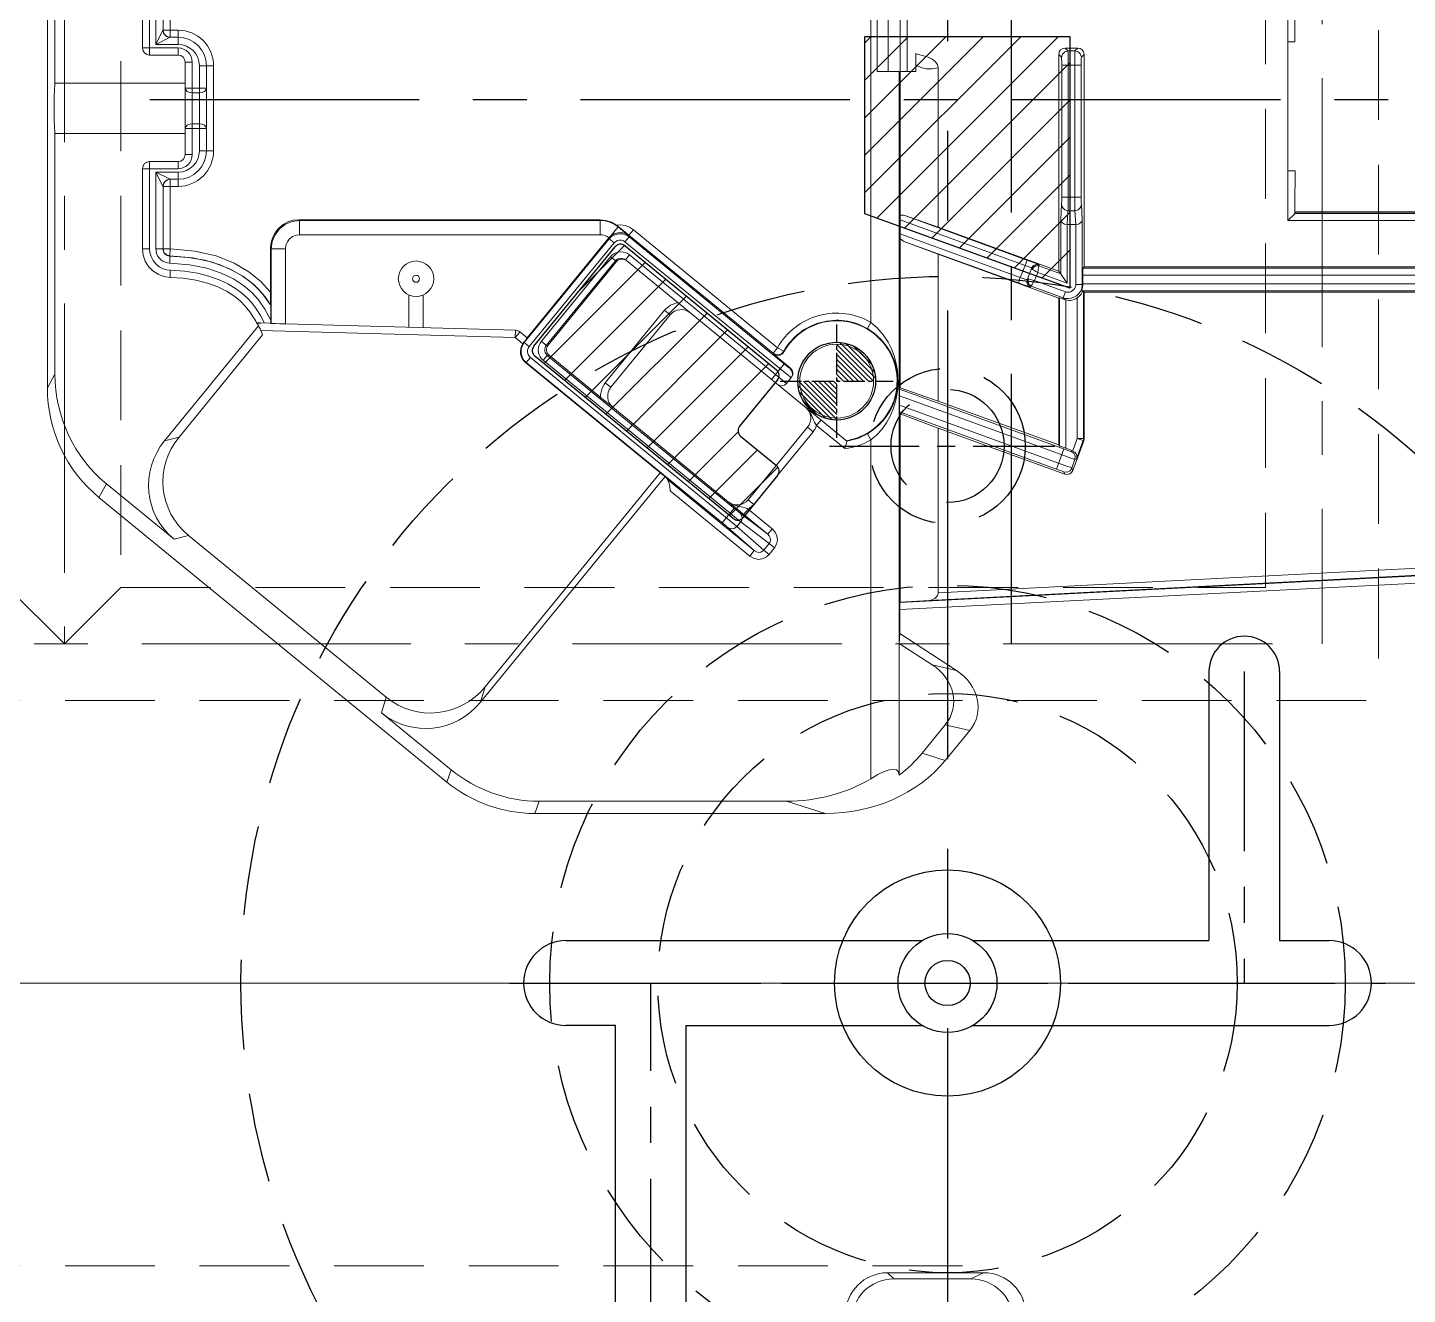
# Model space of a CAD drawing. Header units: inches. Extents: x 164842 to 166038, y -53074 to -52229.
# Drawn here: x 165733.8 to 165831.4, y -52495 to -52405.3 of the extents above; entities that cross this region are included whole.
import ezdxf

# ---------------------------------------------------------------- set-up
doc = ezdxf.new("R2010")
doc.units = ezdxf.units.IN
doc.header["$LTSCALE"] = 2
doc.header["$MEASUREMENT"] = 0
for name, pattern in [('CENTER', [50.8, 31.75, -6.35, 6.35, -6.35]), ('CENTER2', [1.125, 0.75, -0.125, 0.125, -0.125]), ('HIDDEN', [9.525, 6.35, -3.175])]:
    doc.linetypes.add(name, pattern=pattern)
doc.layers.get('0').update_dxf_attribs({"linetype": 'CONTINUOUS'})
for name, color, linetype in [('DEFAULT_1', 7, 'CENTER'), ('PIN', 4, 'CONTINUOUS'), ('Ru', 8, 'CONTINUOUS'), ('y-cut', 7, 'CONTINUOUS')]:
    doc.layers.add(name, color=color, linetype=linetype)
for name, color, linetype, lineweight in [('PRODUCT', 1, 'CONTINUOUS', 15), ('WR', 122, 'HIDDEN', 18), ('截面', 191, 'CONTINUOUS', 15), ('枕位', 75, 'CONTINUOUS', 15)]:
    doc.layers.add(name, color=color, linetype=linetype, lineweight=lineweight)

# ---------------------------------------------------------------- blocks, each defined once
blk = doc.blocks.new('20160823.202007')
at = {"layer": '截面', "linetype": 'Continuous', "ltscale": 0.3}
h = blk.add_hatch(dxfattribs=at)
h.set_pattern_fill('ANSI31', color=256, scale=15, style=0)
h.set_pattern_definition([(45, (-169.9145, -4062.9453), (-1.3258252, 1.3258252), [])])
h.paths.add_polyline_path([(-112.123, 33.135), (-106.532, 26.562, 0.414214), (-105.828, 26.505), (-95.119, 35.612, -0.178037), (-94.795, 35.732), (-88.899, 35.732), (-75.328, 42.237), (-75.328, 52.367), (-87.94, 46.322), (-97.206, 46.322, 0.178037), (-97.53, 46.202), (-112.066, 33.84, 0.414214)])
h.paths.add_polyline_path([(-113.346, -0.133), (-107.596, 6.895, -0.414214), (-106.892, 6.965), (-96.165, -1.812, -0.414214), (-96.095, -2.515), (-98.78, -5.797, 0.414214), (-98.71, -6.501), (-96.171, -8.578, -0.414214), (-96.101, -9.281), (-98.532, -12.253, -0.414214), (-99.236, -12.324), (-113.275, -0.837, -0.414214)])
h.paths.add_polyline_path([(-89.918, 9.239), (-75.418, 3.962), (-75.418, 21.782), (-89.918, 21.782)])
at = {"layer": 'y-cut', "linetype": 'ByBlock'}
for p, q in [((-87.94, 46.322), (-75.328, 52.367)), ((-75.328, 52.367), (-75.328, 42.237)), ((-112.066, 33.84), (-97.53, 46.202)), ((-97.206, 46.322), (-87.94, 46.322)), ((-75.328, 42.237), (-88.899, 35.732)), ((-95.119, 35.612), (-105.828, 26.505)), ((-88.899, 35.732), (-94.795, 35.732)), ((-106.532, 26.562), (-112.123, 33.135)), ((-89.918, 9.239), (-89.918, 21.782)), ((-89.918, 21.782), (-75.418, 21.782)), ((-75.418, 21.782), (-75.418, 3.962)), ((-75.418, 3.962), (-89.918, 9.239)), ((-113.346, -0.133), (-107.596, 6.895)), ((-106.892, 6.965), (-96.165, -1.812)), ((-99.236, -12.324), (-113.275, -0.837)), ((-96.095, -2.515), (-98.78, -5.797)), ((-98.71, -6.501), (-96.171, -8.578)), ((-96.101, -9.281), (-98.532, -12.253))]:
    blk.add_line(p, q, dxfattribs=at)
for centre, start, end in [((-97.206, 45.822), 90, 130.38), ((-94.795, 35.232), 90, 130.38), ((-111.742, 33.459), 130.38, 220.38), ((-106.152, 26.886), 220.38, 310.38), ((-107.209, 6.578), 50.71, 140.71), ((-112.959, -0.45), 140.71, 230.71), ((-96.482, -2.199), 320.71, 50.71), ((-98.393, -6.114), 140.71, 230.71), ((-96.488, -8.965), 320.71, 50.71), ((-98.919, -11.937), 230.71, 320.71)]:
    blk.add_arc(centre, 0.5, start, end, dxfattribs=at)
blk = doc.blocks.new('20160824.085005')
at = {"layer": 'PRODUCT', "linetype": 'ByBlock'}
for p, q in [((-10.666, 12.014), (-10.673, 8.884)), ((-2.416, 12.014), (-10.666, 12.014)), ((-9.685, 11.524), (-10.666, 12.014)), ((-10.176, 11.033), (-10.666, 12.014)), ((-2.402, 12.028), (-2.416, 12.014)), ((-10.178, 11.023), (-10.178, 10.53)), ((-9.675, 11.526), (-2.904, 11.526)), ((-10.186, 10.53), (1.507, 10.53)), ((-10.186, 10.53), (-10.186, 8.884)), ((1.507, 10.53), (1.507, 7.376)), ((-10.186, 8.884), (-10.675, 8.884)), ((-10.675, 8.884), (-10.675, 3.276)), ((1.996, 7.376), (1.507, 7.376)), ((1.996, -3.246), (1.996, 7.376)), ((1.996, 6.693), (2.534, 6.693)), ((2.255, 6.78), (2.099, 6.793)), ((2.4, 6.746), (2.255, 6.78)), ((2.534, 6.693), (2.4, 6.746)), ((2.615, 6.793), (2.615, 3.996)), ((3.078, 6.291), (3.078, 3.997)), ((1.996, 4.133), (1.785, 4.133)), ((1.785, 4.133), (1.785, -3.246)), ((1.996, 4.018), (3.159, 4.018)), ((3.212, 4.009), (3.159, 4.018)), ((3.159, 4.018), (3.159, -3.61)), ((3.212, 4.009), (3.212, -3.61)), ((-10.675, 3.276), (-10.666, -3.755)), ((-10.675, -0.245), (-10.159, -0.245)), ((-10.159, -1.297), (-10.159, -0.245)), ((-10.186, -1.531), (-10.186, -3.146)), ((-10.164, -3.252), (-10.666, -3.755)), ((-10.186, -3.146), (1.641, -3.146)), ((-10.186, -3.146), (-10.17, -3.246)), ((-10.17, -3.246), (1.618, -3.246)), ((-10.164, -3.252), (-10.17, -3.246)), ((1.641, -3.252), (-10.163, -3.252)), ((1.641, -3.146), (1.641, -3.246)), ((1.641, -3.246), (1.996, -3.246)), ((3.159, -3.208), (1.996, -3.208)), ((3.159, -3.252), (1.996, -3.252)), ((3.212, -3.61), (3.159, -3.61))]:
    blk.add_line(p, q, dxfattribs=at)
blk.add_lwpolyline([(3.31, 6.793), (3.194, 6.726), (3.109, 6.542), (3.078, 6.291)], dxfattribs=at)
blk.add_arc((-11.164, -1.297), 1.005, 346.50531, 0, dxfattribs=at)
for centre, major_axis, start_param, end_param in [((-2.904, 12.028), (-0.355, -0.355), 0.78536, 2.356233), ((-9.675, 11.023), (0.355, -0.355), 2.356233, 3.926953)]:
    blk.add_ellipse(centre, major_axis=major_axis, ratio=0.999924, start_param=start_param, end_param=end_param, dxfattribs=at)

msp = doc.modelspace()

# ---------------------------------------------------------------- hatches: boundary and pattern name
at = {"layer": 'PIN', "linetype": 'Continuous'}
h = msp.add_hatch(dxfattribs=at)
h.set_pattern_fill('ANSI31', color=256, scale=2, angle=90, style=0)
h.set_pattern_definition([(135, (165996.30235, -52444.58806), (-0.1767767, -0.1767767), [])])
h.paths.add_polyline_path([(165791.02, -52430.348), (165788.27, -52430.348, 0.414214), (165791.02, -52433.098)])
h.paths.add_polyline_path([(165791.02, -52427.598), (165791.02, -52430.348), (165793.77, -52430.348, 0.414214)])

# ---------------------------------------------------------------- linework, layer by layer
at = {"linetype": 'CENTER', "ltscale": 0.5}
msp.add_line((165798.862, -52272.939), (165798.862, -52672.939), dxfattribs=at)
at = {"color": 8, "linetype": 'CENTER', "ltscale": 0.1}
msp.add_line((165790.516, -52434.939), (165806.453, -52434.939), dxfattribs=at)
at = {"color": 8, "linetype": 'HIDDEN', "ltscale": 0.5}
for centre, radius in [((165798.862, -52472.939), 50), ((165798.862, -52434.939), 5.5), ((165798.862, -52434.939), 4), ((165798.862, -52472.939), 28.15), ((165798.862, -52472.939), 20.5)]:
    msp.add_circle(centre, radius, dxfattribs=at)
msp.add_circle((165798.862, -52472.939), 8)
at = {"linetype": 'Continuous'}
msp.add_circle((165798.862, -52472.939), 1.6, dxfattribs=at)
at = {"layer": 'DEFAULT_1', "color": 2, "linetype": 'CENTER', "ltscale": 0.3}
for p, q in [((165803.362, -52368.875), (165803.362, -52452.004)), ((165852.91, -52410.439), (165740.849, -52410.439))]:
    msp.add_line(p, q, dxfattribs=at)
at = {"layer": 'PIN', "linetype": 'CENTER2'}
for p, q in [((165791.02, -52434.348), (165791.02, -52426.348)), ((165787.02, -52430.348), (165795.02, -52430.348))]:
    msp.add_line(p, q, dxfattribs=at)
at = {"layer": 'PIN', "linetype": 'Continuous'}
msp.add_circle((165791.02, -52430.348), 2.75, dxfattribs=at)
at = {"layer": 'PRODUCT', "linetype": 'ByBlock'}
for p, q in [((165793.894, -52408.429), (165793.894, -52392.349)), ((165794.664, -52408.429), (165794.664, -52392.349)), ((165795.5, -52392.349), (165795.5, -52408.429)), ((165795.998, -52392.349), (165795.998, -52408.429)), ((165742.84, -52399.054), (165742.84, -52406.52)), ((165743.349, -52398.968), (165743.349, -52405.515)), ((165741.897, -52406.771), (165741.897, -52399.371)), ((165742.4, -52407.274), (165742.4, -52399.371)), ((165743.851, -52406.017), (165743.851, -52401.259)), ((165743.343, -52405.515), (165742.84, -52406.52)), ((165743.845, -52406.017), (165742.84, -52406.52)), ((165744.41, -52405.515), (165743.349, -52405.515)), ((165744.41, -52406.017), (165743.851, -52406.017)), ((165744.41, -52406.52), (165744.41, -52405.515)), ((165793.012, -52418.502), (165793.012, -52405.959)), ((165793.012, -52405.959), (165807.512, -52405.959)), ((165807.512, -52423.779), (165807.512, -52405.959)), ((165741.897, -52406.771), (165744.41, -52406.771)), ((165742.84, -52406.52), (165744.41, -52406.52)), ((165744.41, -52407.274), (165744.41, -52406.771)), ((165807.188, -52406.778), (165808.078, -52406.778)), ((165807.188, -52406.778), (165807.384, -52406.974)), ((165807.882, -52406.974), (165807.384, -52406.974)), ((165807.388, -52407.101), (165807.39, -52407.266)), ((165807.882, -52406.974), (165808.078, -52406.778)), ((165742.4, -52407.274), (165744.41, -52407.274)), ((165744.912, -52407.776), (165744.912, -52414.309)), ((165744.912, -52407.776), (165745.415, -52407.776)), ((165745.415, -52414.309), (165745.415, -52407.776)), ((165745.917, -52408.027), (165745.917, -52414.057)), ((165745.917, -52408.027), (165746.922, -52408.027)), ((165746.42, -52414.057), (165746.42, -52408.027)), ((165746.922, -52414.057), (165746.922, -52408.027)), ((165796.628, -52408.429), (165796.628, -52407.17)), ((165806.735, -52422.567), (165806.735, -52407.23)), ((165806.735, -52407.23), (165806.931, -52407.426)), ((165806.941, -52407.844), (165806.941, -52417.327)), ((165806.941, -52407.979), (165808.325, -52407.979)), ((165807.39, -52407.266), (165807.393, -52407.735)), ((165807.393, -52407.735), (165807.393, -52417.327)), ((165807.873, -52417.472), (165807.873, -52407.979)), ((165808.325, -52417.489), (165808.325, -52407.979)), ((165808.334, -52407.426), (165808.531, -52407.23)), ((165808.531, -52407.23), (165808.531, -52422.255)), ((165793.894, -52408.429), (165796.628, -52408.429)), ((165795.51, -52418.619), (165795.51, -52408.429)), ((165798.202, -52408.187), (165798.202, -52419.461)), ((165744.912, -52409.623), (165746.42, -52409.623)), ((165745.917, -52409.939), (165745.415, -52409.939)), ((165744.912, -52412.461), (165746.42, -52412.461)), ((165745.415, -52412.146), (165745.917, -52412.146)), ((165742.4, -52420.994), (165742.4, -52414.811)), ((165744.41, -52414.811), (165742.4, -52414.811)), ((165744.41, -52414.811), (165744.41, -52415.314)), ((165744.912, -52414.309), (165745.415, -52414.309)), ((165745.917, -52414.057), (165746.922, -52414.057)), ((165741.897, -52420.994), (165741.897, -52415.314)), ((165741.897, -52415.314), (165744.41, -52415.314)), ((165742.84, -52415.565), (165742.84, -52420.994)), ((165742.84, -52415.565), (165743.343, -52416.57)), ((165742.84, -52415.565), (165743.845, -52416.067)), ((165744.41, -52415.565), (165742.84, -52415.565)), ((165744.41, -52415.565), (165744.41, -52416.57)), ((165743.41, -52416.319), (165743.343, -52416.57)), ((165743.387, -52416.377), (165743.349, -52416.57)), ((165743.349, -52416.57), (165743.349, -52420.988)), ((165743.349, -52416.57), (165744.41, -52416.57)), ((165743.497, -52416.213), (165743.387, -52416.377)), ((165743.594, -52416.135), (165743.41, -52416.319)), ((165743.662, -52416.104), (165743.497, -52416.213)), ((165743.845, -52416.067), (165743.594, -52416.135)), ((165743.851, -52416.067), (165743.662, -52416.104)), ((165743.851, -52416.067), (165743.851, -52420.988)), ((165743.851, -52416.067), (165744.41, -52416.067)), ((165806.934, -52417.856), (165806.871, -52418.935)), ((165806.941, -52417.327), (165808.325, -52417.327)), ((165807.392, -52417.771), (165807.39, -52418.045)), ((165807.393, -52417.327), (165807.392, -52417.771)), ((165807.875, -52417.918), (165807.873, -52417.472)), ((165808.327, -52417.652), (165808.325, -52417.489)), ((165808.394, -52418.935), (165808.332, -52417.856)), ((165793.012, -52418.502), (165807.512, -52423.779)), ((165795.843, -52418.636), (165798.202, -52419.461)), ((165804.744, -52421.876), (165795.843, -52418.636)), ((165807.386, -52418.289), (165807.329, -52419.271)), ((165807.88, -52418.289), (165807.386, -52418.289)), ((165807.877, -52418.154), (165807.875, -52417.918)), ((165807.937, -52419.271), (165807.88, -52418.289)), ((165753.014, -52418.982), (165752.961, -52418.929)), ((165752.961, -52418.929), (165774.262, -52418.929)), ((165753.014, -52419.987), (165753.014, -52418.982)), ((165753.014, -52418.982), (165774.285, -52418.982)), ((165774.285, -52418.982), (165774.262, -52418.929)), ((165774.285, -52419.987), (165774.285, -52418.982)), ((165775.037, -52420.073), (165775.558, -52419.436)), ((165775.535, -52419.384), (165776.312, -52420.025)), ((165775.558, -52419.436), (165775.535, -52419.384)), ((165775.558, -52419.436), (165776.315, -52420.056)), ((165776.63, -52419.636), (165776.312, -52420.025)), ((165776.63, -52419.636), (165786.833, -52427.984)), ((165804.354, -52422.161), (165795.509, -52418.942)), ((165795.509, -52418.942), (165795.509, -52419.929)), ((165798.202, -52419.461), (165806.735, -52422.567)), ((165806.871, -52422.761), (165806.871, -52418.935)), ((165807.324, -52419.271), (165807.942, -52419.271)), ((165807.324, -52423.407), (165807.324, -52419.271)), ((165807.942, -52419.271), (165807.942, -52423.501)), ((165808.394, -52418.935), (165808.394, -52423.501)), ((165849.236, -52418.977), (165822.954, -52418.977)), ((165753.014, -52419.987), (165774.285, -52419.987)), ((165774.91, -52420.284), (165768.912, -52427.615)), ((165769.111, -52427.288), (165774.902, -52420.209)), ((165775.26, -52420.57), (165769.262, -52427.901)), ((165774.91, -52420.284), (165774.902, -52420.209)), ((165774.91, -52420.284), (165775.26, -52420.57)), ((165776.119, -52420.013), (165775.864, -52419.931)), ((165776.324, -52420.143), (165776.037, -52420.493)), ((165787.487, -52429.859), (165776.037, -52420.493)), ((165776.038, -52420.776), (165786.765, -52429.553)), ((165776.324, -52420.143), (165776.119, -52420.013)), ((165776.312, -52420.025), (165786.515, -52428.373)), ((165776.324, -52420.143), (165776.315, -52420.056)), ((165787.474, -52429.265), (165776.324, -52420.143)), ((165795.509, -52419.929), (165804.011, -52423.024)), ((165795.51, -52430.819), (165795.51, -52420.253)), ((165795.843, -52420.479), (165803.994, -52423.445)), ((165795.843, -52420.479), (165798.202, -52421.371)), ((165742.4, -52420.994), (165741.897, -52420.994)), ((165743.343, -52420.994), (165742.84, -52420.994)), ((165743.851, -52420.988), (165743.349, -52420.988)), ((165743.83, -52421.497), (165743.816, -52421.999)), ((165743.837, -52421.491), (165743.83, -52421.497)), ((165743.851, -52420.988), (165743.837, -52421.491)), ((165750.952, -52424.282), (165750.952, -52420.939)), ((165751.005, -52420.992), (165750.952, -52420.939)), ((165751.005, -52426.263), (165751.005, -52420.992)), ((165752.009, -52420.992), (165751.005, -52420.992)), ((165752.009, -52426.299), (165752.009, -52420.992)), ((165769.584, -52427.874), (165775.334, -52420.846)), ((165775.009, -52421.55), (165770.117, -52427.53)), ((165775.009, -52421.55), (165775.428, -52421.892)), ((165775.832, -52421.659), (165775.742, -52421.652)), ((165776.066, -52421.766), (165775.997, -52421.718)), ((165776.353, -52421.416), (165776.066, -52421.766)), ((165787.466, -52430.509), (165776.353, -52421.416)), ((165798.202, -52421.371), (165806.735, -52424.477)), ((165798.202, -52421.371), (165798.202, -52431.76)), ((165804.491, -52421.784), (165804.354, -52422.161)), ((165743.858, -52422.501), (165743.841, -52423.003)), ((165775.359, -52421.837), (165770.467, -52427.816)), ((165775.428, -52421.892), (165770.591, -52427.804)), ((165776.135, -52421.822), (165791.744, -52434.593)), ((165804.011, -52423.024), (165804.354, -52422.161)), ((165804.494, -52423.17), (165804.825, -52422.337)), ((165804.971, -52422.278), (165804.857, -52422.445)), ((165805.139, -52422.187), (165804.971, -52422.278)), ((165805.013, -52423.224), (165805.242, -52422.649)), ((165805.304, -52422.189), (165805.1, -52422.171)), ((165805.316, -52422.195), (165805.139, -52422.187)), ((165805.242, -52422.649), (165805.275, -52422.479)), ((165805.242, -52422.649), (165807.324, -52423.407)), ((165805.275, -52422.479), (165805.302, -52422.333)), ((165805.304, -52422.189), (165805.336, -52422.108)), ((165805.316, -52422.195), (165806.871, -52422.761)), ((165807.324, -52423.407), (165806.735, -52422.567)), ((165808.531, -52422.255), (165808.434, -52422.352)), ((165808.434, -52422.352), (165838.079, -52422.352)), ((165808.531, -52422.255), (165838.104, -52422.255)), ((165803.874, -52423.402), (165804.011, -52423.024)), ((165803.994, -52423.445), (165804.24, -52423.534)), ((165804.24, -52423.534), (165804.463, -52423.612)), ((165804.502, -52423.299), (165804.517, -52423.173)), ((165804.542, -52423.095), (165804.591, -52423.113)), ((165804.563, -52423.32), (165804.591, -52423.113)), ((165804.73, -52423.697), (165804.762, -52423.615)), ((165804.758, -52423.163), (165804.879, -52423.192)), ((165807.046, -52424.445), (165804.776, -52423.619)), ((165804.879, -52423.192), (165805.013, -52423.224)), ((165804.928, -52423.376), (165805.013, -52423.224)), ((165807.201, -52424.02), (165805.013, -52423.224)), ((165807.942, -52423.501), (165808.394, -52423.501)), ((165808.425, -52423.545), (165808.394, -52423.501)), ((165808.425, -52422.854), (165837.683, -52422.854)), ((165808.425, -52422.854), (165808.425, -52423.451)), ((165808.425, -52423.451), (165837.342, -52423.451)), ((165750.954, -52424.66), (165750.952, -52424.282)), ((165760.75, -52426.542), (165760.75, -52424.254)), ((165761.755, -52424.254), (165761.755, -52426.57)), ((165806.735, -52424.477), (165806.775, -52424.449)), ((165806.735, -52434.866), (165806.735, -52424.477)), ((165806.775, -52424.449), (165806.775, -52434.922)), ((165807.201, -52424.02), (165807.046, -52424.445)), ((165807.135, -52424.572), (165807.046, -52424.445)), ((165807.227, -52424.601), (165807.227, -52435.095)), ((165808.039, -52424.462), (165808.039, -52434.401)), ((165808.353, -52423.954), (165837.14, -52423.954)), ((165808.531, -52424.05), (165808.491, -52424.011)), ((165808.491, -52424.011), (165808.491, -52434.401)), ((165836.743, -52424.049), (165808.531, -52424.05)), ((165808.531, -52424.05), (165808.531, -52434.408)), ((165750.973, -52424.976), (165750.96, -52424.945)), ((165750.981, -52425.6), (165750.979, -52425.247)), ((165750.982, -52426.251), (165750.981, -52425.6)), ((165774.645, -52430.466), (165778.843, -52425.336)), ((165775.034, -52430.785), (165779.232, -52425.654)), ((165779.232, -52425.654), (165778.843, -52425.336)), ((165750.275, -52426.264), (165750.015, -52426.257)), ((165750.524, -52426.238), (165750.241, -52425.698)), ((165750.982, -52426.251), (165751.005, -52426.263)), ((165752.009, -52426.299), (165768.29, -52426.751)), ((165793.44, -52426.192), (165793.187, -52426.627)), ((165768.271, -52427.267), (165750.261, -52426.767)), ((165768.285, -52426.764), (165768.271, -52427.267)), ((165768.589, -52426.878), (165768.271, -52427.267)), ((165768.271, -52427.267), (165768.802, -52427.701)), ((165768.285, -52426.764), (165768.29, -52426.751)), ((165768.589, -52426.878), (165768.594, -52426.865)), ((165768.594, -52426.865), (165769.111, -52427.288)), ((165768.912, -52427.615), (165768.862, -52427.62)), ((165768.912, -52427.615), (165769.262, -52427.901)), ((165769.111, -52427.288), (165769.113, -52427.306)), ((165770.117, -52427.53), (165770.467, -52427.816)), ((165769.655, -52428.577), (165783.694, -52440.064)), ((165770.251, -52428.873), (165770.537, -52428.523)), ((165770.591, -52427.804), (165770.467, -52427.816)), ((165770.662, -52428.511), (165770.537, -52428.523)), ((165770.537, -52428.523), (165783.83, -52439.399)), ((165770.662, -52428.511), (165774.515, -52431.663)), ((165786.833, -52427.984), (165786.515, -52428.373)), ((165786.525, -52428.426), (165786.676, -52428.511)), ((165786.525, -52428.426), (165787.759, -52429.436)), ((165786.676, -52428.511), (165786.851, -52428.54)), ((165786.833, -52427.984), (165787.271, -52428.231)), ((165786.851, -52428.54), (165787.02, -52428.508)), ((165787.283, -52428.281), (165787.271, -52428.231)), ((165769.053, -52429.029), (165769.003, -52429.034)), ((165769.003, -52429.034), (165778.837, -52437.08)), ((165769.053, -52429.029), (165769.34, -52428.679)), ((165769.053, -52429.029), (165783.116, -52440.536)), ((165769.34, -52428.679), (165783.775, -52440.492)), ((165770.251, -52428.873), (165783.479, -52439.697)), ((165787.301, -52429.124), (165786.402, -52430.222)), ((165787.635, -52429.395), (165787.474, -52429.265)), ((165787.759, -52429.436), (165787.732, -52429.47)), ((165775.034, -52430.785), (165774.645, -52430.466)), ((165786.678, -52430.448), (165784.15, -52433.538)), ((165786.688, -52430.436), (165786.835, -52430.256)), ((165787.466, -52430.509), (165787.823, -52430.073)), ((165787.72, -52430.047), (165787.487, -52429.859)), ((165807.152, -52435.643), (165795.456, -52431.387)), ((165795.456, -52431.387), (165795.456, -52432.045)), ((165795.51, -52430.819), (165795.46, -52430.907)), ((165807.209, -52435.183), (165795.46, -52430.907)), ((165795.51, -52430.819), (165798.202, -52431.76)), ((165774.515, -52431.663), (165775.176, -52432.199)), ((165783.343, -52438.88), (165775.176, -52432.198)), ((165775.176, -52432.199), (165775.176, -52432.198)), ((165798.202, -52431.76), (165806.735, -52434.866)), ((165789.595, -52433.484), (165789.913, -52433.095)), ((165791.597, -52435.122), (165789.595, -52433.484)), ((165795.51, -52432.652), (165795.46, -52432.527)), ((165795.51, -52432.652), (165798.202, -52433.67)), ((165784.22, -52434.241), (165786.747, -52436.308)), ((165788.955, -52433.61), (165784.758, -52438.739)), ((165789.343, -52433.928), (165786.892, -52436.923)), ((165788.955, -52433.61), (165789.343, -52433.928)), ((165793.44, -52434.504), (165793.187, -52434.07)), ((165798.202, -52433.67), (165807.16, -52436.931)), ((165808.039, -52434.401), (165807.721, -52435.275)), ((165808.039, -52434.401), (165808.491, -52434.401)), ((165808.039, -52434.401), (165808.464, -52434.556)), ((165808.531, -52434.408), (165808.491, -52434.401)), ((165806.568, -52436.571), (165807.089, -52435.14)), ((165806.735, -52434.866), (165806.775, -52434.922)), ((165807.721, -52435.275), (165807.227, -52435.095)), ((165807.713, -52435.272), (165807.612, -52435.32)), ((165807.74, -52436.661), (165808.503, -52434.563)), ((165808.464, -52434.556), (165807.994, -52435.847)), ((165808.479, -52434.505), (165808.464, -52434.556)), ((165808.503, -52434.563), (165808.464, -52434.556)), ((165807.588, -52435.799), (165807.152, -52435.643)), ((165807.882, -52435.899), (165807.664, -52436.498)), ((165807.994, -52435.847), (165807.882, -52435.899)), ((165785.19, -52442.341), (165779.045, -52437.312)), ((165784.398, -52439.994), (165786.829, -52437.022)), ((165807.085, -52436.769), (165807.16, -52436.931)), ((165807.664, -52436.498), (165807.74, -52436.661)), ((165779.228, -52438.112), (165779.202, -52437.78)), ((165784.872, -52442.729), (165779.228, -52438.112)), ((165782.923, -52440.377), (165783.766, -52439.347)), ((165783.343, -52438.881), (165783.576, -52439.077)), ((165783.576, -52439.077), (165783.947, -52439.385)), ((165784.475, -52439.299), (165784.58, -52439.331)), ((165784.872, -52439.318), (165784.753, -52439.397)), ((165784.757, -52438.74), (165785.157, -52439.067)), ((165783.479, -52439.697), (165784.066, -52440.174)), ((165783.83, -52439.399), (165784.027, -52439.559)), ((165783.947, -52439.385), (165786.139, -52441.181)), ((165784.233, -52440.309), (165783.958, -52440.645)), ((165784.027, -52439.559), (165784.127, -52439.64)), ((165784.066, -52440.174), (165784.197, -52440.28)), ((165784.181, -52439.682), (165786.139, -52441.181)), ((165784.305, -52439.849), (165784.181, -52439.682)), ((165784.197, -52440.28), (165784.233, -52440.309)), ((165784.233, -52440.309), (165784.303, -52440.19)), ((165784.233, -52440.309), (165786.242, -52441.846)), ((165784.303, -52440.19), (165784.336, -52440.057)), ((165784.336, -52440.057), (165784.305, -52439.849)), ((165784.753, -52439.397), (165784.435, -52439.786)), ((165784.753, -52439.397), (165786.457, -52440.792)), ((165783.334, -52440.718), (165785.19, -52442.341)), ((165783.958, -52440.645), (165785.863, -52442.309)), ((165786.457, -52440.792), (165786.139, -52441.181)), ((165786.242, -52441.846), (165785.863, -52442.309)), ((165786.617, -52442.153), (165786.238, -52442.617)), ((165786.617, -52442.153), (165786.242, -52441.846)), ((165784.872, -52442.729), (165785.19, -52442.341)), ((165786.238, -52442.617), (165785.863, -52442.309)), ((165886.362, -52472.939), (165711.362, -52472.939))]:
    msp.add_line(p, q, dxfattribs=at)
for points in [[(165743.845, -52406.017), (165743.594, -52405.95), (165743.41, -52405.766), (165743.343, -52405.515)], [(165743.851, -52406.017), (165743.659, -52405.979), (165743.496, -52405.87), (165743.387, -52405.707), (165743.349, -52405.515)], [(165806.931, -52407.426), (165806.992, -52407.2), (165807.158, -52407.035), (165807.384, -52406.974)], [(165807.384, -52406.974), (165807.386, -52407.005), (165807.388, -52407.101)], [(165807.873, -52407.979), (165807.874, -52407.486), (165807.876, -52407.266), (165807.878, -52407.101), (165807.88, -52407.005), (165807.882, -52406.974)], [(165808.334, -52407.426), (165808.274, -52407.2), (165808.108, -52407.035), (165807.882, -52406.974)], [(165796.628, -52407.982), (165796.97, -52408.144), (165797.356, -52408.241), (165797.772, -52408.26), (165798.202, -52408.185)], [(165798.202, -52408.187), (165798.15, -52407.94), (165797.998, -52407.727), (165797.767, -52407.559), (165797.481, -52407.429), (165797.155, -52407.324), (165796.797, -52407.229)], [(165806.931, -52407.426), (165806.934, -52407.443), (165806.936, -52407.496), (165806.938, -52407.587), (165806.94, -52407.708), (165806.941, -52407.844)], [(165808.325, -52407.979), (165808.325, -52407.844), (165808.326, -52407.708), (165808.328, -52407.587), (165808.33, -52407.496), (165808.332, -52407.443), (165808.334, -52407.426)], [(165744.912, -52409.623), (165744.951, -52409.744), (165745.06, -52409.846), (165745.223, -52409.915), (165745.415, -52409.939)], [(165745.917, -52409.939), (165746.11, -52409.915), (165746.273, -52409.846), (165746.382, -52409.744), (165746.42, -52409.623)], [(165744.912, -52412.461), (165744.95, -52412.342), (165745.059, -52412.239), (165745.222, -52412.17), (165745.415, -52412.146)], [(165745.917, -52412.146), (165746.11, -52412.17), (165746.274, -52412.239), (165746.383, -52412.342), (165746.42, -52412.461)], [(165806.941, -52417.327), (165806.941, -52417.487), (165806.94, -52417.571), (165806.939, -52417.651), (165806.938, -52417.722), (165806.937, -52417.781), (165806.935, -52417.826), (165806.934, -52417.856)], [(165806.934, -52417.856), (165806.995, -52418.072), (165807.161, -52418.23), (165807.386, -52418.289)], [(165808.332, -52417.856), (165808.271, -52418.072), (165808.105, -52418.23), (165807.88, -52418.289)], [(165808.332, -52417.856), (165808.331, -52417.826), (165808.329, -52417.782), (165808.328, -52417.723), (165808.327, -52417.652)], [(165807.39, -52418.045), (165807.389, -52418.153), (165807.388, -52418.234), (165807.386, -52418.289)], [(165807.88, -52418.289), (165807.878, -52418.235), (165807.877, -52418.154)], [(165751.005, -52420.992), (165751.073, -52420.472), (165751.273, -52419.988), (165751.593, -52419.571), (165752.009, -52419.252), (165752.494, -52419.051), (165753.014, -52418.982)], [(165775.443, -52419.313), (165775.082, -52419.104), (165774.678, -52418.973), (165774.262, -52418.929)], [(165774.285, -52418.982), (165774.628, -52419.012), (165774.961, -52419.099), (165775.274, -52419.242), (165775.558, -52419.436)], [(165775.443, -52419.313), (165775.753, -52419.297), (165776.056, -52419.344), (165776.352, -52419.455), (165776.63, -52419.636)], [(165775.535, -52419.384), (165775.49, -52419.348), (165775.444, -52419.313)], [(165807.324, -52419.271), (165807.133, -52419.237), (165806.989, -52419.157), (165806.902, -52419.05), (165806.871, -52418.935)], [(165807.942, -52419.271), (165808.133, -52419.237), (165808.277, -52419.157), (165808.364, -52419.05), (165808.394, -52418.935)], [(165752.009, -52420.992), (165752.043, -52420.733), (165752.143, -52420.491), (165752.303, -52420.282), (165752.512, -52420.121), (165752.756, -52420.021), (165753.014, -52419.987)], [(165774.285, -52419.987), (165774.452, -52420.001), (165774.615, -52420.042), (165774.768, -52420.11), (165774.908, -52420.203)], [(165774.902, -52420.209), (165774.968, -52420.136), (165775.037, -52420.073)], [(165775.864, -52419.931), (165775.585, -52419.921), (165775.314, -52419.988), (165775.082, -52420.118), (165774.91, -52420.284)], [(165775.037, -52420.073), (165775.266, -52419.929), (165775.521, -52419.85), (165775.79, -52419.841), (165776.066, -52419.91), (165776.315, -52420.056)], [(165776.037, -52420.493), (165775.925, -52420.421), (165775.785, -52420.376), (165775.631, -52420.371), (165775.482, -52420.407), (165775.355, -52420.479), (165775.26, -52420.57)], [(165741.897, -52420.994), (165741.946, -52421.432), (165742.088, -52421.849), (165742.318, -52422.225), (165742.625, -52422.541), (165742.993, -52422.784), (165743.405, -52422.94), (165743.841, -52423.003)], [(165743.858, -52422.501), (165743.619, -52422.474), (165743.352, -52422.395), (165743.082, -52422.255), (165742.836, -52422.054), (165742.637, -52421.805), (165742.497, -52421.527), (165742.422, -52421.251), (165742.4, -52420.994)], [(165743.816, -52421.999), (165743.659, -52421.982), (165743.496, -52421.937), (165743.337, -52421.861), (165743.19, -52421.757), (165743.064, -52421.627), (165742.963, -52421.477), (165742.893, -52421.315), (165742.852, -52421.151), (165742.84, -52420.994)], [(165743.83, -52421.497), (165743.643, -52421.454), (165743.485, -52421.344), (165743.379, -52421.183), (165743.343, -52420.994)], [(165743.837, -52421.491), (165743.592, -52421.418), (165743.414, -52421.235), (165743.349, -52420.988)], [(165750.973, -52424.976), (165750.541, -52424.352), (165750.086, -52423.826), (165749.567, -52423.352), (165748.941, -52422.898), (165748.193, -52422.473), (165747.314, -52422.1), (165746.296, -52421.798), (165745.134, -52421.592), (165743.83, -52421.497)], [(165743.837, -52421.491), (165745.445, -52421.628), (165746.834, -52421.935), (165748.01, -52422.379), (165748.983, -52422.917), (165749.761, -52423.508), (165750.393, -52424.159), (165750.96, -52424.945)], [(165743.851, -52420.988), (165745.59, -52421.143), (165747.101, -52421.492), (165748.377, -52421.997), (165749.427, -52422.61), (165750.265, -52423.29), (165750.952, -52424.051)], [(165776.353, -52421.416), (165776.221, -52421.325), (165776.071, -52421.256), (165775.907, -52421.213), (165775.736, -52421.2), (165775.564, -52421.218), (165775.399, -52421.266), (165775.247, -52421.342), (165775.116, -52421.439), (165775.009, -52421.55)], [(165775.742, -52421.652), (165775.651, -52421.662), (165775.564, -52421.687), (165775.484, -52421.727), (165775.416, -52421.778), (165775.359, -52421.837)], [(165775.997, -52421.718), (165775.918, -52421.682), (165775.832, -52421.659)], [(165750.982, -52426.041), (165750.553, -52425.253), (165750.101, -52424.606), (165749.62, -52424.071), (165749.05, -52423.585), (165748.338, -52423.119), (165747.471, -52422.699), (165746.435, -52422.351), (165745.219, -52422.11), (165743.816, -52421.999)], [(165750.241, -52425.698), (165749.942, -52425.223), (165749.633, -52424.815), (165749.304, -52424.456), (165748.924, -52424.116), (165748.472, -52423.784), (165747.933, -52423.463), (165747.31, -52423.169), (165746.595, -52422.914), (165745.781, -52422.709), (165744.868, -52422.57), (165743.858, -52422.501)], [(165804.631, -52422.258), (165804.566, -52422.235), (165804.496, -52422.21), (165804.424, -52422.185), (165804.354, -52422.161)], [(165804.825, -52422.337), (165804.82, -52422.333), (165804.805, -52422.325), (165804.777, -52422.313), (165804.738, -52422.298), (165804.689, -52422.279), (165804.631, -52422.258)], [(165805.336, -52422.108), (165805.327, -52422.102), (165805.298, -52422.089), (165805.249, -52422.068), (165805.179, -52422.041), (165805.091, -52422.007), (165804.986, -52421.967), (165804.744, -52421.876)], [(165804.857, -52422.445), (165804.808, -52422.425), (165804.793, -52422.419)], [(165805.336, -52422.108), (165805.133, -52422.089), (165804.946, -52422.173), (165804.825, -52422.337)], [(165805.1, -52422.171), (165804.914, -52422.254), (165804.843, -52422.35)], [(165805.013, -52422.522), (165804.923, -52422.475), (165804.857, -52422.445)], [(165805.242, -52422.649), (165805.122, -52422.582), (165805.013, -52422.522)], [(165805.302, -52422.333), (165805.318, -52422.234), (165805.316, -52422.195)], [(165805.316, -52422.195), (165805.307, -52422.191), (165805.304, -52422.189)], [(165743.841, -52423.003), (165744.78, -52423.066), (165745.671, -52423.2), (165746.492, -52423.407), (165747.223, -52423.678), (165747.845, -52423.988), (165748.364, -52424.32), (165748.799, -52424.67), (165749.167, -52425.043), (165749.486, -52425.448), (165749.768, -52425.884)], [(165804.011, -52423.024), (165804.079, -52423.047), (165804.148, -52423.07), (165804.217, -52423.092), (165804.283, -52423.113), (165804.342, -52423.131), (165804.394, -52423.147), (165804.437, -52423.159)], [(165804.437, -52423.159), (165804.468, -52423.167), (165804.487, -52423.171), (165804.494, -52423.17)], [(165804.463, -52423.612), (165804.555, -52423.643), (165804.63, -52423.668), (165804.685, -52423.686), (165804.718, -52423.695), (165804.73, -52423.697)], [(165804.73, -52423.697), (165804.557, -52423.574), (165804.47, -52423.381), (165804.494, -52423.17)], [(165804.762, -52423.615), (165804.589, -52423.493), (165804.502, -52423.299)], [(165804.776, -52423.619), (165804.631, -52423.506), (165804.563, -52423.32)], [(165804.591, -52423.113), (165804.66, -52423.136), (165804.758, -52423.163)], [(165804.762, -52423.615), (165804.766, -52423.616), (165804.776, -52423.619)], [(165804.776, -52423.619), (165804.802, -52423.59), (165804.855, -52423.504), (165804.928, -52423.376)], [(165808.394, -52423.501), (165808.382, -52423.66), (165808.34, -52423.829), (165808.26, -52424.004), (165808.14, -52424.169), (165807.985, -52424.31), (165807.802, -52424.417), (165807.603, -52424.483), (165807.402, -52424.506), (165807.212, -52424.49), (165807.046, -52424.445)], [(165807.942, -52423.501), (165807.935, -52423.588), (165807.912, -52423.681), (165807.868, -52423.778), (165807.802, -52423.869), (165807.717, -52423.946), (165807.616, -52424.005), (165807.507, -52424.041), (165807.396, -52424.054), (165807.292, -52424.045), (165807.201, -52424.02)], [(165808.425, -52423.545), (165808.414, -52423.704), (165808.387, -52423.834), (165808.361, -52423.921), (165808.353, -52423.954)], [(165750.96, -52424.945), (165750.958, -52424.904), (165750.956, -52424.802), (165750.954, -52424.66)], [(165807.227, -52424.601), (165807.181, -52424.588), (165807.135, -52424.572)], [(165808.415, -52424.006), (165808.315, -52424.189), (165808.186, -52424.342), (165808.039, -52424.462)], [(165750.979, -52425.247), (165750.977, -52425.112), (165750.975, -52425.014), (165750.973, -52424.976)], [(165749.982, -52426.22), (165750.061, -52426.223), (165750.185, -52426.228), (165750.982, -52426.251)], [(165793.187, -52426.627), (165793.692, -52426.97), (165794.164, -52427.402), (165794.552, -52427.876), (165794.843, -52428.351), (165795.052, -52428.807), (165795.196, -52429.246), (165795.287, -52429.669), (165795.334, -52430.084), (165795.34, -52430.487), (165795.31, -52430.864), (165795.247, -52431.239), (165795.142, -52431.635), (165794.98, -52432.063), (165794.744, -52432.523), (165794.428, -52432.987), (165794.047, -52433.414), (165793.622, -52433.78), (165793.187, -52434.07)], [(165793.44, -52426.192), (165793.891, -52426.577), (165794.313, -52427.06), (165794.659, -52427.589), (165794.919, -52428.119), (165795.105, -52428.628), (165795.233, -52429.118), (165795.315, -52429.59), (165795.356, -52430.054), (165795.362, -52430.503), (165795.336, -52430.924), (165795.279, -52431.343), (165795.185, -52431.785), (165795.041, -52432.263), (165794.831, -52432.776), (165794.548, -52433.295), (165794.208, -52433.771), (165793.829, -52434.18), (165793.44, -52434.504)], [(165750.261, -52426.767), (165750.327, -52426.92), (165750.392, -52427.078)], [(165768.912, -52427.615), (165768.782, -52427.82), (165768.7, -52428.075), (165768.69, -52428.354), (165768.757, -52428.625), (165768.887, -52428.856), (165769.053, -52429.029)], [(165768.802, -52427.701), (165768.831, -52427.659), (165768.862, -52427.62)], [(165770.117, -52427.53), (165770.026, -52427.662), (165769.957, -52427.812), (165769.914, -52427.976), (165769.901, -52428.147), (165769.919, -52428.319), (165769.967, -52428.484), (165770.043, -52428.636), (165770.14, -52428.767), (165770.251, -52428.873)], [(165769.262, -52427.901), (165769.19, -52428.014), (165769.145, -52428.154), (165769.14, -52428.307), (165769.176, -52428.457), (165769.248, -52428.584), (165769.34, -52428.679)], [(165770.467, -52427.816), (165770.419, -52427.886), (165770.383, -52427.965), (165770.36, -52428.051), (165770.353, -52428.141), (165770.363, -52428.232), (165770.388, -52428.319), (165770.428, -52428.398), (165770.479, -52428.467), (165770.537, -52428.523)], [(165786.515, -52428.373), (165786.71, -52428.471), (165786.928, -52428.477), (165787.129, -52428.39), (165787.271, -52428.231)], [(165787.02, -52428.508), (165787.174, -52428.416), (165787.283, -52428.281)], [(165787.732, -52429.47), (165787.721, -52429.463), (165787.689, -52429.438), (165787.635, -52429.395)], [(165787.732, -52429.47), (165787.868, -52429.66), (165787.891, -52429.893), (165787.813, -52430.068)], [(165774.306, -52431.493), (165774.31, -52431.292), (165774.34, -52431.096), (165774.394, -52430.911), (165774.466, -52430.742), (165774.552, -52430.593), (165774.645, -52430.466)], [(165787.795, -52430.107), (165787.777, -52430.093), (165787.72, -52430.047)], [(165789.384, -52433.105), (165789.307, -52432.925), (165789.207, -52432.705), (165789.055, -52432.452), (165788.813, -52432.195)], [(165795.456, -52432.045), (165807.167, -52436.308), (165807.375, -52436.386), (165807.536, -52436.447), (165807.632, -52436.484), (165807.664, -52436.498)], [(165789.595, -52433.484), (165789.523, -52433.374), (165789.454, -52433.251), (165789.384, -52433.105)], [(165795.46, -52432.527), (165806.688, -52436.615), (165806.812, -52436.661), (165806.926, -52436.704), (165807.015, -52436.738), (165807.067, -52436.76), (165807.085, -52436.769)], [(165808.491, -52434.401), (165808.488, -52434.454), (165808.479, -52434.505)], [(165808.531, -52434.488), (165808.529, -52434.448), (165808.531, -52434.408)], [(165791.597, -52435.122), (165791.657, -52434.912), (165791.704, -52434.744), (165791.734, -52434.633), (165791.744, -52434.593)], [(165807.612, -52435.32), (165807.593, -52435.315), (165807.539, -52435.298), (165807.449, -52435.268), (165807.334, -52435.227), (165807.209, -52435.183)], [(165807.612, -52435.32), (165807.804, -52435.454), (165807.903, -52435.666), (165807.882, -52435.899)], [(165807.713, -52435.272), (165807.864, -52435.363), (165807.958, -52435.48), (165808.007, -52435.607), (165808.017, -52435.733), (165807.994, -52435.847)], [(165808.503, -52434.563), (165808.515, -52434.525), (165808.531, -52434.488)], [(165807.882, -52435.899), (165807.849, -52435.89), (165807.75, -52435.856), (165807.588, -52435.799)], [(165807.085, -52436.769), (165807.318, -52436.789), (165807.53, -52436.69), (165807.664, -52436.498)], [(165783.343, -52438.881), (165783.593, -52439.045), (165783.828, -52439.141), (165784.033, -52439.198)], [(165784.033, -52439.198), (165784.352, -52439.267), (165784.475, -52439.299)], [(165784.58, -52439.331), (165784.672, -52439.364), (165784.753, -52439.397)], [(165785.156, -52439.067), (165785.068, -52439.146), (165784.977, -52439.234), (165784.872, -52439.318)], [(165784.127, -52439.64), (165784.16, -52439.666), (165784.181, -52439.682)], [(165783.116, -52440.536), (165783.234, -52440.633), (165783.279, -52440.671), (165783.312, -52440.699), (165783.334, -52440.718)], [(165783.334, -52440.718), (165783.541, -52440.809), (165783.77, -52440.782), (165783.958, -52440.645)], [(165783.775, -52440.492), (165783.919, -52440.611), (165783.958, -52440.645)], [(165786.139, -52441.181), (165786.248, -52441.299), (165786.314, -52441.436), (165786.336, -52441.58), (165786.312, -52441.721), (165786.242, -52441.846)], [(165786.457, -52440.792), (165786.669, -52441.028), (165786.793, -52441.305), (165786.826, -52441.6), (165786.768, -52441.891), (165786.617, -52442.153)], [(165786.238, -52442.617), (165786.06, -52442.783), (165785.814, -52442.909), (165785.51, -52442.958), (165785.178, -52442.902), (165784.872, -52442.729)], [(165785.863, -52442.309), (165785.778, -52442.388), (165785.659, -52442.445), (165785.509, -52442.464), (165785.344, -52442.43), (165785.19, -52442.341)]]:
    msp.add_lwpolyline(points, dxfattribs=at)
for centre, radius in [((165761.252, -52423.102), 1.256), ((165761.252, -52423.102), 0.251), ((165791.02, -52430.348), 2.613)]:
    msp.add_circle(centre, radius, dxfattribs=at)
for centre, radius, start, end in [((165744.41, -52408.027), 2.512, 0, 90), ((165744.41, -52408.027), 2.01, 0, 90), ((165742.4, -52406.771), 0.502, 180, 270), ((165744.41, -52408.027), 1.507, 0, 90), ((165744.41, -52407.776), 1.005, 0, 90), ((165744.41, -52407.776), 0.503, 0, 90), ((165797.04, -52406.254), 1.005, 245.79517, 255.99305), ((165742.4, -52415.314), 0.502, 89.9968, 180), ((165744.41, -52414.057), 2.512, 270, 0), ((165744.41, -52414.057), 2.01, 270, 0), ((165744.41, -52414.057), 1.507, 270, 0), ((165744.41, -52414.309), 1.005, 270, 0), ((165744.41, -52414.309), 0.503, 270, 0), ((165775.721, -52421.163), 0.5, 50.71, 140.71), ((165780.01, -52426.291), 1.508, 98.89797, 140.71), ((165780.01, -52426.291), 1.005, 50.71, 140.71), ((165791.02, -52430.348), 4.809, 59.79357, 150.54606), ((165745.399, -52428.903), 5.31, 23.71853, 34.64624), ((165791.02, -52430.348), 4.306, 59.79357, 150.54598), ((165791.02, -52430.348), 4.271, 279.26537, 151.04728), ((165769.971, -52428.19), 0.5, 140.71, 230.71), ((165786.448, -52429.94), 0.5, 320.71, 50.71), ((165787.116, -52430.222), 0.452, 230.71, 320.71), ((165788.177, -52432.973), 1.005, 320.71, 50.71), ((165788.177, -52432.973), 1.508, 320.71, 340.18122), ((165784.537, -52433.854), 0.5, 140.71, 230.71), ((165791.02, -52430.348), 4.306, 279.67667, 300.20643), ((165791.02, -52430.348), 4.809, 276.89003, 300.20643), ((165786.442, -52436.705), 0.5, 320.71, 50.71), ((165778.201, -52437.858), 1.005, 4.46, 48.33111), ((165784.011, -52439.677), 0.5, 230.71, 320.71)]:
    msp.add_arc(centre, radius, start, end, dxfattribs=at)
for centre, major_axis, ratio, start_param, end_param in [((165807.188, -52407.23), (0.32, -0.32), 0.999695, 2.356347, 3.926839), ((165808.078, -52407.23), (0.32, 0.32), 0.999695, -0.785246, 0.785246), ((165795.512, -52418.943), (0, 0.428), 0.008201, 0.710726, 1.567811), ((165795.852, -52419.067), (0.469, -0.359), 0.64063, 2.044432, 2.74069), ((165752.962, -52420.939), (1.422, -1.422), 0.999695, 2.356347, 3.926839), ((165795.512, -52419.931), (0, 0.428), 0.008201, 1.567811, 2.424897), ((165795.852, -52420.054), (0.469, -0.359), 0.64063, -1.828325, -1.132067), ((165775.817, -52422.211), (0.389, -0.318), 0.999962, 1.570796, 3.141593), ((165808.434, -52422.854), (0, 0.502), 0.017455, 0.017453, 1.570796), ((165808.434, -52423.451), (0, 0.502), 0.017455, -4.712389, -4.523811), ((165807.227, -52424.614), (0.452, -0.165), 0.016402, 1.782343, 3.130111), ((165807.478, -52423.627), (0.577, -0.824), 0.999537, -0.863352, -0.019285), ((165808.355, -52424.88), (2.51, -2.291), 0.204293, 1.731762, 1.756098), ((165808.039, -52424.011), (0.452, 0), 0.017455, 0.017453, 0.589353), ((165752.009, -52426.291), (1.005, -0.028), 0.008724, -3.123897, -1.570554), ((165768.276, -52427.254), (-0.175, -0.471), 0.999957, 2.812611, 3.470574), ((165768.794, -52427.695), (0.318, 0.389), 0.008727, -1.368925, -0.008727), ((165769.64, -52428.256), (1, 0.1), 0.999924, 2.456738, 3.926953), ((165770.98, -52428.122), (0.5, 0.05), 0.999924, 2.356233, 3.926953), ((165787.473, -52429.786), (0.286, 0.35), 0.999962, -1.570796, 0), ((165775.813, -52431.42), (0.636, 0.778), 0.999962, 7.853982, 9.424778), ((165795.46, -52431.388), (0, 0.481), 0.008201, 0.014468, 1.567811), ((165795.46, -52432.046), (0, 0.481), 0.008201, 1.567811, 3.121154), ((165807.227, -52435.087), (0.452, -0.165), 0.016402, -3.118168, -1.564825), ((165807.315, -52436.506), (0.191, -0.41), 0.999695, -0.785246, 0.785246), ((165783.98, -52438.103), (0.636, 0.778), 0.999962, 3.141593, 4.712389)]:
    msp.add_ellipse(centre, major_axis=major_axis, ratio=ratio, start_param=start_param, end_param=end_param, dxfattribs=at)
at = {"layer": 'Ru', "linetype": 'Continuous', "ltscale": 0.5}
for p, q in [((165817.362, -52450.898), (165817.362, -52469.939)), ((165822.362, -52450.898), (165822.362, -52469.939)), ((165771.862, -52469.939), (165797.059, -52469.939)), ((165800.665, -52469.939), (165817.362, -52469.939)), ((165822.362, -52469.939), (165825.862, -52469.939)), ((165775.362, -52475.939), (165771.862, -52475.939)), ((165775.362, -52499.481), (165775.362, -52475.939)), ((165780.362, -52499.481), (165780.362, -52475.939)), ((165780.362, -52475.939), (165797.059, -52475.939)), ((165800.665, -52475.939), (165825.862, -52475.939))]:
    msp.add_line(p, q, dxfattribs=at)
at = {"layer": 'Ru', "linetype": 'CENTER', "ltscale": 0.2}
for p, q in [((165819.862, -52450.898), (165819.862, -52472.939)), ((165767.862, -52472.939), (165829.862, -52472.939)), ((165771.862, -52472.939), (165825.862, -52472.939)), ((165777.862, -52499.481), (165777.862, -52472.939))]:
    msp.add_line(p, q, dxfattribs=at)
at = {"layer": 'Ru', "linetype": 'Continuous', "ltscale": 0.5}
msp.add_circle((165798.862, -52472.939), 3.5, dxfattribs=at)
for centre, radius, start, end in [((165819.862, -52450.898), 2.5, 0, 180), ((165771.862, -52472.939), 3, 90, 270), ((165825.862, -52472.939), 3, 270, 90)]:
    msp.add_arc(centre, radius, start, end, dxfattribs=at)
at = {"layer": 'WR', "linetype": 'CENTER', "ltscale": 0.3}
for p, q in [((165736.362, -52302.939), (165736.362, -52448.939)), ((165825.362, -52347.939), (165825.362, -52448.939)), ((165711.362, -52448.939), (165825.362, -52448.939))]:
    msp.add_line(p, q, dxfattribs=at)
at = {"layer": 'WR', "linetype": 'HIDDEN', "ltscale": 0.5}
for p, q in [((165740.362, -52302.939), (165740.362, -52444.939)), ((165821.362, -52353.939), (165821.362, -52444.939)), ((165829.362, -52376.939), (165829.362, -52452.939)), ((165732.362, -52444.939), (165736.362, -52448.939)), ((165736.362, -52448.939), (165740.362, -52444.939)), ((165740.362, -52444.939), (165821.362, -52444.939)), ((165717.362, -52452.939), (165829.362, -52452.939)), ((165717.362, -52492.939), (165800.362, -52492.939)), ((165800.362, -52568.939), (165800.362, -52492.939))]:
    msp.add_line(p, q, dxfattribs=at)
at = {"layer": '枕位', "linetype": 'ByBlock', "ltscale": 0.3}
for p, q in [((165793.44, -52426.192), (165793.44, -52361.474)), ((165735.162, -52430.821), (165735.162, -52395.181)), ((165735.699, -52396.145), (165735.699, -52409.265)), ((165795.45, -52458.223), (165795.45, -52408.429)), ((165744.912, -52409.265), (165735.699, -52409.265)), ((165735.699, -52412.82), (165735.699, -52429.862)), ((165744.912, -52412.82), (165735.699, -52412.82)), ((165750.106, -52426.444), (165743.459, -52434.568)), ((165750.392, -52427.078), (165744.479, -52434.305)), ((165735.162, -52430.821), (165735.699, -52429.862)), ((165795.51, -52432.652), (165795.51, -52445.981)), ((165743.459, -52434.568), (165744.479, -52434.305)), ((165798.202, -52433.67), (165798.202, -52445.326)), ((165793.44, -52458.479), (165793.44, -52434.504)), ((165778.869, -52437.107), (165765.81, -52453.067)), ((165778.536, -52436.834), (165766.151, -52451.972)), ((165738.812, -52438.578), (165739.349, -52437.619)), ((165739.349, -52437.619), (165744.131, -52441.532)), ((165738.812, -52438.578), (165763.422, -52458.713)), ((165744.131, -52441.532), (165745.151, -52441.268)), ((165745.151, -52441.268), (165759.144, -52452.717)), ((165795.48, -52446.013), (165836.003, -52443.932)), ((165797.554, -52445.863), (165835.976, -52443.889)), ((165798.202, -52445.326), (165835.664, -52443.402)), ((165795.475, -52446.516), (165835.737, -52444.449)), ((165795.51, -52445.981), (165795.48, -52446.013)), ((165795.51, -52445.981), (165797.554, -52445.863)), ((165795.475, -52448.209), (165795.475, -52446.516)), ((165795.45, -52448.907), (165795.475, -52448.209)), ((165797.776, -52450.419), (165795.45, -52448.907)), ((165795.475, -52448.209), (165799.501, -52450.825)), ((165797.776, -52450.419), (165799.501, -52450.825)), ((165766.151, -52451.972), (165765.81, -52453.067)), ((165759.144, -52452.717), (165758.803, -52453.813)), ((165758.803, -52453.813), (165763.732, -52457.845)), ((165797.062, -52456.674), (165798.704, -52454.668)), ((165798.704, -52454.668), (165800.429, -52455.074)), ((165800.429, -52455.074), (165798.696, -52457.191)), ((165798.696, -52457.191), (165797.062, -52456.674)), ((165763.732, -52457.845), (165763.422, -52458.713)), ((165769.968, -52460.071), (165769.658, -52460.939)), ((165787.459, -52460.071), (165769.968, -52460.071)), ((165790.203, -52460.939), (165787.459, -52460.071)), ((165769.658, -52460.939), (165790.203, -52460.939)), ((165795.06, -52493.879), (165794.621, -52493.439)), ((165801.405, -52493.439), (165794.621, -52493.439)), ((165800.519, -52493.879), (165795.06, -52493.879)), ((165801.405, -52493.439), (165800.519, -52493.879))]:
    msp.add_line(p, q, dxfattribs=at)
msp.add_lwpolyline([(165793.44, -52458.479), (165793.941, -52458.193), (165794.379, -52457.98), (165794.741, -52457.851), (165795.033, -52457.809), (165795.254, -52457.856), (165795.396, -52457.994), (165795.45, -52458.223)], dxfattribs=at)
for centre, major_axis, ratio, start_param, end_param in [((165735.852, -52411.042), (0, 2.5), 0.087489, 0.779969, 2.361624), ((165745.737, -52429.726), (4.963, 8.864), 0.984342, -4.195184, -3.314193), ((165745.2, -52430.684), (4.963, 8.864), 0.984342, -4.195184, -3.314193), ((165748.453, -52437.41), (4.956, 1.28), 0.976931, 2.214325, 3.762869), ((165747.432, -52437.674), (-4.956, -1.28), 0.976931, -0.927268, 0.621276), ((165795.48, -52446.516), (0, 0.503), 0.008715, 0.009174, 1.571244), ((165797.549, -52445.36), (0.65, 0.081), 0.765908, -1.657808, -0.095738), ((165795.821, -52452.8), (3.412, -0.803), 0.855842, -0.39608, 1.173173), ((165797.546, -52453.207), (3.412, -0.803), 0.855842, -0.39608, 1.173173), ((165762.311, -52448.749), (1.511, 4.86), 0.982388, -3.519767, -1.961322), ((165761.971, -52449.844), (1.511, 4.86), 0.982388, 2.763418, 4.321863), ((165787.601, -52450.268), (11.044, -3.494), 0.863318, -0.548802, -0.331451), ((165770.077, -52449.917), (3.42, 9.582), 0.982921, 2.804141, 3.479045), ((165789.235, -52450.785), (11.044, -3.494), 0.863318, -1.219528, -0.331451), ((165769.767, -52450.785), (3.42, 9.582), 0.982921, -3.479045, -2.804141), ((165786.491, -52449.917), (11.044, -3.494), 0.863318, -1.219528, -0.651903), ((165794.644, -52496.451), (-2.137, 2.137), 0.992433, -0.7816, 0.7816), ((165795.083, -52496.89), (2.137, -2.137), 0.992433, 2.359993, 3.923193), ((165800.473, -52496.89), (2.739, 1.359), 0.981173, -0.453057, 1.102604), ((165801.359, -52496.451), (2.739, 1.359), 0.981173, -0.453057, 1.102604)]:
    msp.add_ellipse(centre, major_axis=major_axis, ratio=ratio, start_param=start_param, end_param=end_param, dxfattribs=at)

# ---------------------------------------------------------------- block references
at = {"layer": 'PIN', "linetype": 'ByBlock'}
msp.add_blockref('20160824.085005', (165833.62, -52415.223), dxfattribs=at)
at = {"layer": 'y-cut', "linetype": 'ByBlock'}
msp.add_blockref('20160823.202007', (165882.93, -52427.741), dxfattribs=at)

doc.saveas('drawing.dxf')
